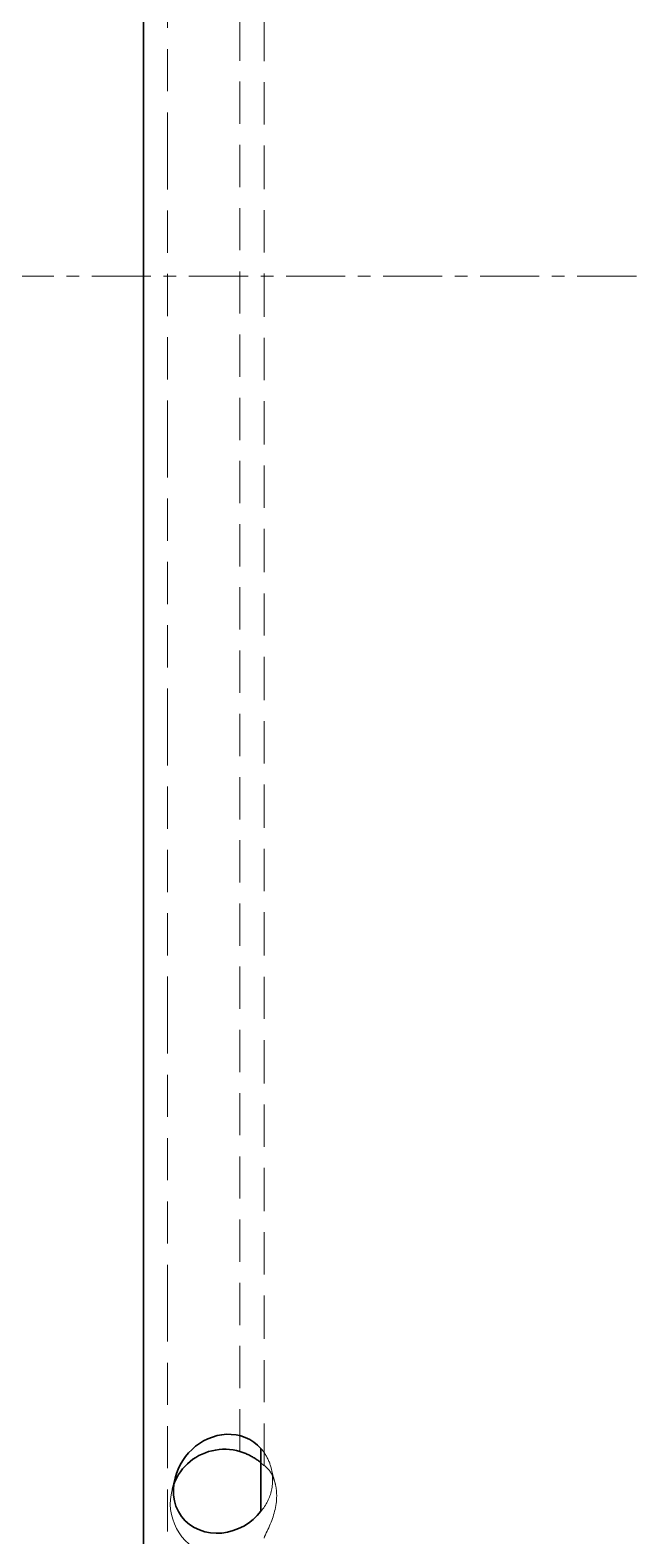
# Model space of a CAD drawing. Header units: millimetres. Extents: x 10 to 410, y 10 to 287.
# Drawn here: x 67.02 to 74.25, y 218.58 to 236.41 of the extents above; entities that cross this region are included whole.
import ezdxf

# ---------------------------------------------------------------- set-up
doc = ezdxf.new("R2010")
doc.units = ezdxf.units.MM
doc.linetypes.add('CENTER', pattern=[1.15, 0.7, -0.15, 0.15, -0.15])
doc.linetypes.add('DASHED', pattern=[0.75, 0.5, -0.25])
for name, color, linetype, lineweight in [('CENTER', 4, 'CENTER', 13), ('HIDDEN', 8, 'DASHED', 18), ('VISIBLE', 7, 'CONTINUOUS', 35)]:
    doc.layers.add(name, color=color, linetype=linetype, lineweight=lineweight)

msp = doc.modelspace()

# ---------------------------------------------------------------- linework, layer by layer
at = {"layer": 'CENTER'}
msp.add_line((16, 233.5), (140, 233.5), dxfattribs=at)
at = {"layer": 'HIDDEN'}
for points in [[(68.645, 194), (68.645, 197.412), (68.645, 200.823), (68.645, 204.235), (68.645, 207.646), (68.645, 211.058), (68.645, 214.469), (68.645, 217.881), (68.645, 221.292), (68.645, 224.704), (68.645, 228.115), (68.645, 231.527), (68.645, 234.938), (68.645, 238.35), (68.645, 241.761), (68.645, 245.173), (68.645, 248.584), (68.645, 251.996), (68.645, 255.408), (68.645, 258.819), (68.645, 262.231), (68.645, 265.642), (68.645, 269.054), (68.645, 272.465)], [(69.789, 219.412), (69.789, 220.925), (69.789, 222.439), (69.789, 223.952), (69.789, 225.465), (69.789, 226.978), (69.789, 228.492), (69.789, 230.005), (69.789, 231.518), (69.789, 233.031), (69.789, 234.545), (69.789, 236.058), (69.789, 237.571), (69.789, 239.084), (69.789, 240.598), (69.789, 242.111), (69.789, 243.624), (69.789, 245.137), (69.789, 246.651), (69.789, 248.164), (69.789, 249.677), (69.789, 251.19), (69.789, 252.704), (69.789, 254.217)], [(69.503, 219.579), (69.503, 221.077), (69.503, 222.574), (69.503, 224.072), (69.503, 225.569), (69.503, 227.066), (69.503, 228.564), (69.503, 230.061), (69.503, 231.558), (69.503, 233.056), (69.503, 234.553), (69.503, 236.05), (69.503, 237.548), (69.503, 239.045), (69.503, 240.543), (69.503, 242.04), (69.503, 243.537), (69.503, 245.035), (69.503, 246.532), (69.503, 248.029), (69.503, 249.527), (69.503, 251.024), (69.503, 252.522), (69.503, 254.019)], [(69.753, 219.616), (69.76, 219.607), (69.767, 219.598), (69.774, 219.589), (69.781, 219.58), (69.788, 219.571), (69.794, 219.562), (69.8, 219.552), (69.806, 219.543), (69.812, 219.533), (69.818, 219.523), (69.823, 219.513), (69.828, 219.503), (69.833, 219.493), (69.838, 219.483), (69.843, 219.473), (69.847, 219.462), (69.852, 219.452), (69.856, 219.441), (69.859, 219.431), (69.863, 219.42), (69.866, 219.409), (69.87, 219.398), (69.873, 219.387)], [(69.789, 219.412), (69.787, 219.413), (69.785, 219.415), (69.784, 219.416), (69.782, 219.417), (69.781, 219.419), (69.779, 219.42), (69.778, 219.421), (69.776, 219.423), (69.775, 219.424), (69.773, 219.426), (69.771, 219.427), (69.77, 219.428), (69.768, 219.43), (69.767, 219.431), (69.765, 219.433), (69.764, 219.434), (69.762, 219.435), (69.761, 219.437), (69.759, 219.438), (69.757, 219.439), (69.756, 219.441), (69.754, 219.442), (69.753, 219.444)], [(69.92, 219.204), (69.917, 219.215), (69.914, 219.226), (69.911, 219.236), (69.907, 219.246), (69.903, 219.257), (69.899, 219.267), (69.895, 219.277), (69.891, 219.287), (69.886, 219.297), (69.881, 219.307), (69.876, 219.317), (69.87, 219.326), (69.865, 219.335), (69.859, 219.345), (69.852, 219.354), (69.846, 219.363), (69.839, 219.371), (69.832, 219.379), (69.824, 219.387), (69.816, 219.395), (69.808, 219.402), (69.799, 219.408), (69.789, 219.412)], [(69.873, 219.387), (69.874, 219.381), (69.876, 219.375), (69.877, 219.369), (69.878, 219.363), (69.88, 219.356), (69.881, 219.35), (69.882, 219.344), (69.883, 219.338), (69.884, 219.332), (69.885, 219.325), (69.886, 219.319), (69.887, 219.313), (69.887, 219.307), (69.888, 219.3), (69.889, 219.294), (69.889, 219.288), (69.89, 219.282), (69.89, 219.275), (69.89, 219.269), (69.891, 219.263), (69.891, 219.256), (69.891, 219.25), (69.891, 219.244)], [(69.873, 219.387), (69.875, 219.379), (69.877, 219.371), (69.879, 219.363), (69.881, 219.355), (69.883, 219.347), (69.885, 219.34), (69.887, 219.332), (69.889, 219.324), (69.891, 219.316), (69.893, 219.308), (69.895, 219.3), (69.897, 219.292), (69.899, 219.284), (69.902, 219.276), (69.904, 219.268), (69.906, 219.26), (69.908, 219.252), (69.91, 219.244), (69.912, 219.236), (69.914, 219.228), (69.916, 219.22), (69.918, 219.212), (69.92, 219.204)], [(68.735, 219.265), (68.733, 219.259), (68.732, 219.253), (68.73, 219.246), (68.728, 219.24), (68.727, 219.234), (68.725, 219.228), (68.724, 219.222), (68.722, 219.216), (68.721, 219.21), (68.719, 219.204), (68.718, 219.198), (68.716, 219.192), (68.714, 219.186), (68.713, 219.18), (68.711, 219.174), (68.71, 219.168), (68.708, 219.162), (68.707, 219.155), (68.705, 219.149), (68.704, 219.143), (68.702, 219.137), (68.7, 219.131), (68.699, 219.125)], [(68.699, 219.125), (68.7, 219.128), (68.7, 219.131), (68.701, 219.134), (68.702, 219.137), (68.703, 219.14), (68.704, 219.143), (68.705, 219.146), (68.706, 219.149), (68.706, 219.152), (68.707, 219.155), (68.708, 219.158), (68.709, 219.161), (68.71, 219.164), (68.711, 219.167), (68.712, 219.17), (68.713, 219.173), (68.714, 219.176), (68.715, 219.179), (68.716, 219.182), (68.717, 219.185), (68.718, 219.188), (68.72, 219.191), (68.721, 219.194)], [(69.891, 219.244), (69.891, 219.226), (69.89, 219.209), (69.888, 219.191), (69.887, 219.173), (69.884, 219.156), (69.881, 219.139), (69.878, 219.121), (69.874, 219.104), (69.869, 219.087), (69.864, 219.07), (69.858, 219.054), (69.852, 219.037), (69.845, 219.021), (69.838, 219.005), (69.831, 218.989), (69.823, 218.973), (69.814, 218.958), (69.805, 218.943), (69.795, 218.928), (69.785, 218.913), (69.775, 218.899), (69.764, 218.885), (69.753, 218.872)], [(69.939, 219.054), (69.939, 219.061), (69.939, 219.067), (69.938, 219.074), (69.938, 219.081), (69.938, 219.087), (69.937, 219.094), (69.937, 219.1), (69.936, 219.107), (69.936, 219.114), (69.935, 219.12), (69.935, 219.127), (69.934, 219.133), (69.933, 219.14), (69.932, 219.146), (69.931, 219.153), (69.93, 219.159), (69.929, 219.166), (69.927, 219.172), (69.926, 219.179), (69.925, 219.185), (69.923, 219.192), (69.922, 219.198), (69.92, 219.204)], [(69.503, 218.353), (69.446, 218.339), (69.388, 218.33), (69.329, 218.326), (69.271, 218.328), (69.212, 218.335), (69.155, 218.348), (69.099, 218.365), (69.045, 218.388), (68.993, 218.416), (68.943, 218.448), (68.897, 218.485), (68.855, 218.525), (68.817, 218.57), (68.782, 218.618), (68.752, 218.668), (68.727, 218.722), (68.708, 218.777), (68.693, 218.834), (68.683, 218.892), (68.679, 218.95), (68.68, 219.009), (68.687, 219.068), (68.699, 219.125)], [(69.789, 218.551), (69.796, 218.573), (69.805, 218.594), (69.815, 218.615), (69.825, 218.636), (69.834, 218.657), (69.844, 218.677), (69.854, 218.698), (69.863, 218.72), (69.872, 218.741), (69.88, 218.762), (69.888, 218.784), (69.896, 218.806), (69.903, 218.828), (69.909, 218.85), (69.915, 218.872), (69.92, 218.894), (69.925, 218.917), (69.929, 218.94), (69.932, 218.962), (69.935, 218.985), (69.937, 219.008), (69.938, 219.031), (69.939, 219.054)]]:
    msp.add_lwpolyline(points, dxfattribs=at)
at = {"layer": 'VISIBLE'}
for points in [[(68.36, 194.016), (68.36, 197.428), (68.36, 200.839), (68.36, 204.251), (68.36, 207.662), (68.36, 211.074), (68.36, 214.486), (68.36, 217.897), (68.36, 221.309), (68.36, 224.72), (68.36, 228.132), (68.36, 231.543), (68.36, 234.955), (68.36, 238.366), (68.36, 241.778), (68.36, 245.189), (68.36, 248.601), (68.36, 252.012), (68.36, 255.424), (68.36, 258.835), (68.36, 262.247), (68.36, 265.658), (68.36, 269.07), (68.36, 272.482)], [(68.36, 194.016), (68.36, 197.427), (68.36, 200.839), (68.36, 204.25), (68.36, 207.662), (68.36, 211.074), (68.36, 214.485), (68.36, 217.897), (68.36, 221.308), (68.36, 224.72), (68.36, 228.131), (68.36, 231.543), (68.36, 234.954), (68.36, 238.366), (68.36, 241.777), (68.36, 245.189), (68.36, 248.6), (68.36, 252.012), (68.36, 255.423), (68.36, 258.835), (68.36, 262.246), (68.36, 265.658), (68.36, 269.069), (68.36, 272.481)], [(69.753, 219.616), (69.712, 219.656), (69.667, 219.691), (69.619, 219.721), (69.567, 219.745), (69.513, 219.763), (69.458, 219.776), (69.401, 219.782), (69.344, 219.783), (69.288, 219.778), (69.232, 219.767), (69.177, 219.751), (69.124, 219.73), (69.073, 219.704), (69.024, 219.675), (68.979, 219.641), (68.936, 219.603), (68.896, 219.563), (68.859, 219.519), (68.827, 219.472), (68.797, 219.423), (68.772, 219.372), (68.751, 219.319), (68.735, 219.265)], [(68.721, 219.194), (68.737, 219.232), (68.755, 219.269), (68.776, 219.305), (68.8, 219.34), (68.825, 219.373), (68.853, 219.404), (68.882, 219.434), (68.914, 219.461), (68.947, 219.487), (68.981, 219.51), (69.018, 219.531), (69.055, 219.549), (69.094, 219.565), (69.133, 219.578), (69.173, 219.589), (69.214, 219.597), (69.256, 219.603), (69.297, 219.606), (69.339, 219.606), (69.381, 219.603), (69.422, 219.598), (69.463, 219.59), (69.503, 219.579)], [(69.753, 219.444), (69.743, 219.452), (69.734, 219.459), (69.724, 219.467), (69.714, 219.475), (69.704, 219.482), (69.694, 219.489), (69.683, 219.496), (69.673, 219.503), (69.662, 219.509), (69.651, 219.516), (69.641, 219.522), (69.63, 219.528), (69.619, 219.533), (69.608, 219.539), (69.596, 219.544), (69.585, 219.549), (69.573, 219.554), (69.562, 219.559), (69.55, 219.564), (69.539, 219.568), (69.527, 219.572), (69.515, 219.576), (69.503, 219.579)], [(69.753, 218.872), (69.753, 218.904), (69.753, 218.936), (69.753, 218.969), (69.753, 219.001), (69.753, 219.033), (69.753, 219.066), (69.753, 219.098), (69.753, 219.131), (69.753, 219.163), (69.753, 219.195), (69.753, 219.228), (69.753, 219.26), (69.753, 219.292), (69.753, 219.325), (69.753, 219.357), (69.753, 219.389), (69.753, 219.422), (69.753, 219.454), (69.753, 219.486), (69.753, 219.519), (69.753, 219.551), (69.753, 219.583), (69.753, 219.616)], [(68.735, 219.265), (68.721, 219.198), (68.715, 219.131), (68.717, 219.063), (68.727, 218.996), (68.746, 218.93), (68.774, 218.869), (68.81, 218.811), (68.855, 218.76), (68.906, 218.716), (68.963, 218.679), (69.024, 218.65), (69.089, 218.629), (69.156, 218.616), (69.223, 218.612), (69.291, 218.614), (69.358, 218.625), (69.424, 218.642), (69.487, 218.666), (69.548, 218.696), (69.606, 218.732), (69.659, 218.774), (69.708, 218.82), (69.753, 218.872)]]:
    msp.add_lwpolyline(points, dxfattribs=at)

doc.saveas('drawing.dxf')
